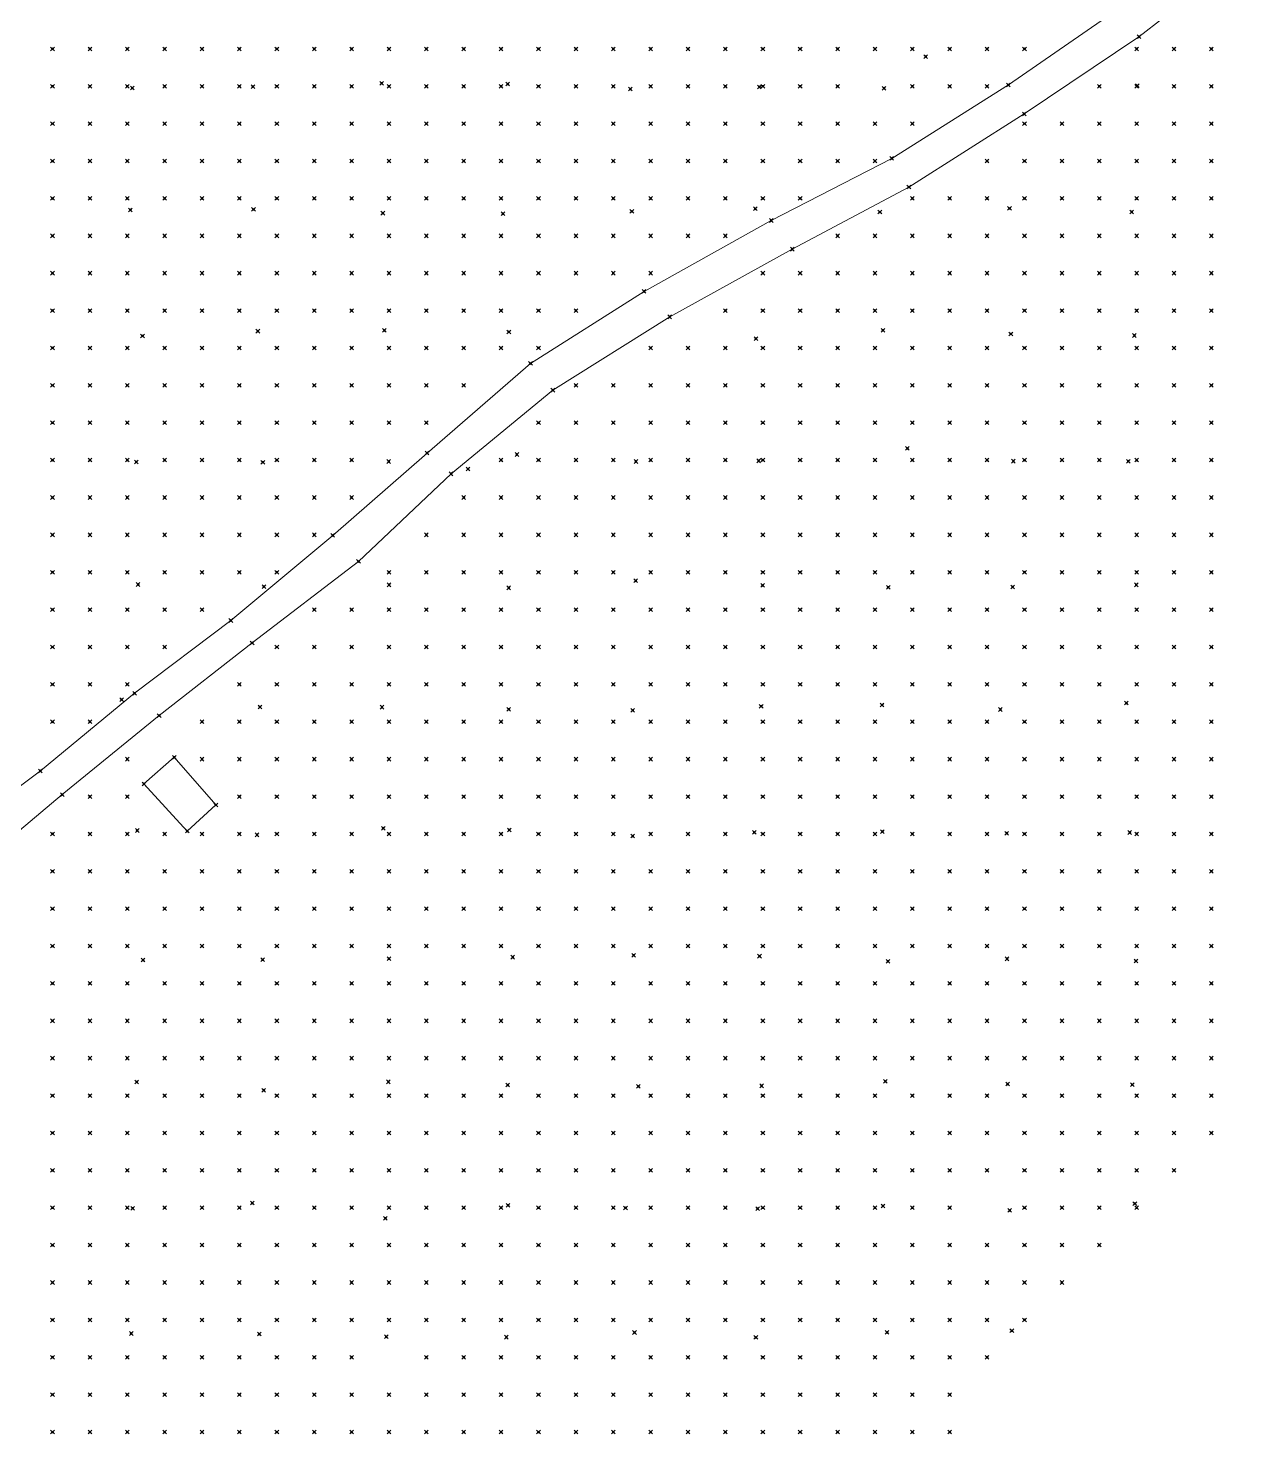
# Model space of a CAD drawing. Header units: metres. Extents: x 441556 to 446409, y 432338 to 461058.
# Drawn here: x 445593.8 to 445691.5, y 437712.1 to 437824.9 of the extents above; entities that cross this region are included whole.
import ezdxf

# ---------------------------------------------------------------- set-up
doc = ezdxf.new("R2010")
doc.units = ezdxf.units.M
doc.header["$MEASUREMENT"] = 0
doc.header["$PDMODE"] = 35
doc.header["$PDSIZE"] = 0.15
for name, color, linetype, lineweight in [('DTM-BRE-RevN_GRP_DRUM FORESTIER', 2, 'Continuous', 0), ('DTM-BRE-RevN_GRP_DRUM PIATRA', 2, 'Continuous', 0), ('DTM-BRE-RevN_GRP_Stalp', 2, 'Continuous', 0), ('DTM-NOK-RevN_LIDAR_co_lidar', 91, 'Continuous', 0), ('DTM-NOK-RevN_RTK', 32, 'Continuous', 0)]:
    doc.layers.add(name, color=color, linetype=linetype, lineweight=lineweight)

msp = doc.modelspace()

# ---------------------------------------------------------------- linework, layer by layer
at = {"layer": 'DTM-BRE-RevN_GRP_DRUM FORESTIER'}
for p, q in [((445672.496, 437820.32, 345.316), (445681.058, 437826.243, 345.31)), ((445663.136, 437814.426, 344.689), (445672.496, 437820.32, 345.316)), ((445653.469, 437809.443, 345.198), (445663.136, 437814.426, 344.689)), ((445643.258, 437803.753, 344.785), (445653.469, 437809.443, 345.198)), ((445634.153, 437797.974, 344.88), (445643.258, 437803.753, 344.785)), ((445625.856, 437790.787, 344.74), (445634.153, 437797.974, 344.88)), ((445618.288, 437784.178, 344.711), (445625.856, 437790.787, 344.74)), ((445610.106, 437777.348, 345.133), (445618.288, 437784.178, 344.711)), ((445602.385, 437771.509, 345.033), (445610.106, 437777.348, 345.133)), ((445594.832, 437765.281, 344.619), (445602.385, 437771.509, 345.033)), ((445587.163, 437759.554, 343.982), (445594.832, 437765.281, 344.619))]:
    msp.add_line(p, q, dxfattribs=at)
at = {"layer": 'DTM-BRE-RevN_GRP_DRUM PIATRA'}
for p, q in [((445682.97, 437824.185, 345.441), (445691.465, 437830.792, 345.053)), ((445673.763, 437817.996, 345.342), (445682.97, 437824.185, 345.441)), ((445664.502, 437812.131, 344.758), (445673.763, 437817.996, 345.342)), ((445655.155, 437807.143, 345.32), (445664.502, 437812.131, 344.758)), ((445645.316, 437801.714, 344.833), (445655.155, 437807.143, 345.32)), ((445635.942, 437795.833, 344.94), (445645.316, 437801.714, 344.833)), ((445627.781, 437789.115, 344.855), (445635.942, 437795.833, 344.94)), ((445620.349, 437782.091, 344.781), (445627.781, 437789.115, 344.855)), ((445611.822, 437775.551, 345.188), (445620.349, 437782.091, 344.781)), ((445604.359, 437769.723, 345.25), (445611.822, 437775.551, 345.188)), ((445596.582, 437763.377, 344.715), (445604.359, 437769.723, 345.25)), ((445589.134, 437757.126, 344.15), (445596.582, 437763.377, 344.715))]:
    msp.add_line(p, q, dxfattribs=at)
at = {"layer": 'DTM-BRE-RevN_GRP_Stalp'}
for p, q in [((445603.14, 437764.238, 346.205), (445605.566, 437766.375, 346.27)), ((445605.566, 437766.375, 346.27), (445608.904, 437762.546, 346.454)), ((445606.615, 437760.454, 346.486), (445603.14, 437764.238, 346.205)), ((445608.904, 437762.546, 346.454), (445606.615, 437760.454, 346.486))]:
    msp.add_line(p, q, dxfattribs=at)
at = {"layer": 'DTM-NOK-RevN_LIDAR_co_lidar'}
for p in [(445595.801, 437823.213, 338.21), (445598.8, 437823.213, 338.426), (445601.8, 437823.213, 338.722), (445604.799, 437823.213, 339.125), (445607.798, 437823.213, 339.548), (445610.798, 437823.213, 339.94), (445613.797, 437823.213, 340.05), (445616.797, 437823.213, 340.262), (445619.796, 437823.213, 340.384), (445622.795, 437823.213, 340.419), (445625.795, 437823.213, 340.519), (445628.794, 437823.213, 340.706), (445631.793, 437823.213, 340.905), (445634.793, 437823.213, 341.168), (445637.792, 437823.213, 341.47), (445640.791, 437823.213, 341.783), (445643.791, 437823.213, 342.12), (445646.79, 437823.213, 342.455), (445649.79, 437823.213, 342.746), (445652.789, 437823.213, 342.824), (445655.788, 437823.213, 342.777), (445658.788, 437823.213, 342.951), (445661.787, 437823.213, 343.244), (445664.786, 437823.213, 343.812), (445667.786, 437823.213, 344.239), (445670.785, 437823.213, 344.629), (445673.785, 437823.213, 344.874), (445682.783, 437823.213, 345.383), (445685.782, 437823.213, 345.628), (445688.781, 437823.213, 345.793), (445595.801, 437820.214, 338.668), (445598.8, 437820.214, 338.834), (445601.8, 437820.214, 339.068), (445604.799, 437820.214, 339.379), (445607.798, 437820.214, 339.664), (445610.798, 437820.214, 339.962), (445613.797, 437820.214, 340.196), (445616.797, 437820.214, 340.401), (445619.796, 437820.214, 340.523), (445622.795, 437820.214, 340.718), (445625.795, 437820.214, 340.982), (445628.794, 437820.214, 341.17), (445631.793, 437820.214, 341.331), (445634.793, 437820.214, 341.58), (445637.792, 437820.214, 341.838), (445640.791, 437820.214, 342.172), (445643.791, 437820.214, 342.527), (445646.79, 437820.214, 342.894), (445649.79, 437820.214, 343.237), (445652.789, 437820.214, 343.365), (445655.788, 437820.214, 343.296), (445658.788, 437820.214, 343.393), (445664.786, 437820.214, 344.086), (445667.786, 437820.214, 344.71), (445670.785, 437820.214, 344.968), (445679.783, 437820.214, 345.585), (445682.783, 437820.214, 345.816), (445685.782, 437820.214, 345.964), (445688.781, 437820.214, 346.122), (445595.801, 437817.214, 339.068), (445598.8, 437817.214, 339.285), (445601.8, 437817.214, 339.516), (445604.799, 437817.214, 339.731), (445607.798, 437817.214, 339.91), (445610.798, 437817.214, 340.046), (445613.797, 437817.214, 340.252), (445616.797, 437817.214, 340.441), (445619.796, 437817.214, 340.778), (445622.795, 437817.214, 341.162), (445625.795, 437817.214, 341.447), (445628.794, 437817.214, 341.595), (445631.793, 437817.214, 341.701), (445634.793, 437817.214, 341.929), (445637.792, 437817.214, 342.208), (445640.791, 437817.214, 342.548), (445643.791, 437817.214, 342.943), (445646.79, 437817.214, 343.319), (445649.79, 437817.214, 343.638), (445652.789, 437817.214, 343.862), (445655.788, 437817.214, 343.795), (445658.788, 437817.214, 343.851), (445661.787, 437817.214, 344.092), (445664.786, 437817.214, 344.328), (445673.785, 437817.214, 345.356), (445676.784, 437817.214, 345.678), (445679.783, 437817.214, 345.95), (445682.783, 437817.214, 346.163), (445685.782, 437817.214, 346.335), (445688.781, 437817.214, 346.467), (445595.801, 437814.215, 339.383), (445598.8, 437814.215, 339.732), (445601.8, 437814.215, 339.912), (445604.799, 437814.215, 340.066), (445607.798, 437814.215, 340.162), (445610.798, 437814.215, 340.287), (445613.797, 437814.215, 340.437), (445616.797, 437814.215, 340.69), (445619.796, 437814.215, 341.136), (445622.795, 437814.215, 341.623), (445625.795, 437814.215, 341.929), (445628.794, 437814.215, 342.009), (445631.793, 437814.215, 342.124), (445634.793, 437814.215, 342.338), (445637.792, 437814.215, 342.606), (445640.791, 437814.215, 342.916), (445643.791, 437814.215, 343.325), (445646.79, 437814.215, 343.701), (445649.79, 437814.215, 344.049), (445652.789, 437814.215, 344.283), (445655.788, 437814.215, 344.292), (445658.788, 437814.215, 344.34), (445661.787, 437814.215, 344.421), (445670.785, 437814.215, 345.305), (445673.785, 437814.215, 345.651), (445676.784, 437814.215, 345.96), (445679.783, 437814.215, 346.23), (445682.783, 437814.215, 346.519), (445685.782, 437814.215, 346.674), (445688.781, 437814.215, 346.776), (445595.801, 437811.215, 339.654), (445598.8, 437811.215, 340.218), (445601.8, 437811.215, 340.281), (445604.799, 437811.215, 340.356), (445607.798, 437811.215, 340.531), (445610.798, 437811.215, 340.728), (445613.797, 437811.215, 340.904), (445616.797, 437811.215, 341.115), (445619.796, 437811.215, 341.522), (445622.795, 437811.215, 342.038), (445625.795, 437811.215, 342.351), (445628.794, 437811.215, 342.494), (445631.793, 437811.215, 342.629), (445634.793, 437811.215, 342.761), (445637.792, 437811.215, 342.967), (445640.791, 437811.215, 343.309), (445643.791, 437811.215, 343.699), (445646.79, 437811.215, 344.035), (445649.79, 437811.215, 344.363), (445652.789, 437811.215, 344.653), (445655.788, 437811.215, 344.776), (445664.786, 437811.215, 344.823), (445667.786, 437811.215, 345.063), (445670.785, 437811.215, 345.524), (445673.785, 437811.215, 345.936), (445676.784, 437811.215, 346.361), (445679.783, 437811.215, 346.576), (445682.783, 437811.215, 346.769), (445685.782, 437811.215, 346.986), (445688.781, 437811.215, 347.101), (445595.801, 437808.216, 340.339), (445598.8, 437808.216, 340.62), (445601.8, 437808.216, 340.627), (445604.799, 437808.216, 340.814), (445607.798, 437808.216, 341.078), (445610.798, 437808.216, 341.34), (445613.797, 437808.216, 341.44), (445616.797, 437808.216, 341.525), (445619.796, 437808.216, 341.897), (445622.795, 437808.216, 342.409), (445625.795, 437808.216, 342.787), (445628.794, 437808.216, 343.077), (445631.793, 437808.216, 343.185), (445634.793, 437808.216, 343.239), (445637.792, 437808.216, 343.397), (445640.791, 437808.216, 343.734), (445643.791, 437808.216, 344.044), (445646.79, 437808.216, 344.403), (445649.79, 437808.216, 344.696), (445658.788, 437808.216, 345.258), (445661.787, 437808.216, 345.33), (445664.786, 437808.216, 345.402), (445667.786, 437808.216, 345.463), (445670.785, 437808.216, 345.866), (445673.785, 437808.216, 346.197), (445676.784, 437808.216, 346.506), (445679.783, 437808.216, 346.805), (445682.783, 437808.216, 347.052), (445685.782, 437808.216, 347.362), (445688.781, 437808.216, 347.522), (445595.801, 437805.217, 340.792), (445598.8, 437805.217, 340.928), (445601.8, 437805.217, 341.013), (445604.799, 437805.217, 341.337), (445607.798, 437805.217, 341.633), (445610.798, 437805.217, 341.857), (445613.797, 437805.217, 341.883), (445616.797, 437805.217, 342.019), (445619.796, 437805.217, 342.289), (445622.795, 437805.217, 342.793), (445625.795, 437805.217, 343.242), (445628.794, 437805.217, 343.574), (445631.793, 437805.217, 343.775), (445634.793, 437805.217, 343.896), (445637.792, 437805.217, 343.982), (445640.791, 437805.217, 344.193), (445643.791, 437805.217, 344.406), (445652.789, 437805.217, 345.264), (445655.788, 437805.217, 345.472), (445658.788, 437805.217, 345.719), (445661.787, 437805.217, 345.935), (445664.786, 437805.217, 345.951), (445667.786, 437805.217, 345.965), (445670.785, 437805.217, 346.151), (445673.785, 437805.217, 346.374), (445676.784, 437805.217, 346.722), (445679.783, 437805.217, 347.119), (445682.783, 437805.217, 347.413), (445685.782, 437805.217, 347.736), (445688.781, 437805.217, 347.943), (445595.801, 437802.217, 340.962), (445598.8, 437802.217, 341.216), (445601.8, 437802.217, 341.49), (445604.799, 437802.217, 341.798), (445607.798, 437802.217, 342.104), (445610.798, 437802.217, 342.331), (445613.797, 437802.217, 342.374), (445616.797, 437802.217, 342.575), (445619.796, 437802.217, 342.691), (445622.795, 437802.217, 343.153), (445625.795, 437802.217, 343.615), (445628.794, 437802.217, 343.985), (445631.793, 437802.217, 344.273), (445634.793, 437802.217, 344.478), (445637.792, 437802.217, 344.467), (445649.79, 437802.217, 345.324), (445652.789, 437802.217, 345.698), (445655.788, 437802.217, 345.867), (445658.788, 437802.217, 346.065), (445661.787, 437802.217, 346.269), (445664.786, 437802.217, 346.326), (445667.786, 437802.217, 346.369), (445670.785, 437802.217, 346.418), (445673.785, 437802.217, 346.623), (445676.784, 437802.217, 346.933), (445679.783, 437802.217, 347.376), (445682.783, 437802.217, 347.803), (445685.782, 437802.217, 348.086), (445688.781, 437802.217, 348.263), (445595.801, 437799.218, 341.348), (445598.8, 437799.218, 341.66), (445601.8, 437799.218, 341.899), (445604.799, 437799.218, 342.197), (445607.798, 437799.218, 342.526), (445610.798, 437799.218, 342.751), (445613.797, 437799.218, 342.846), (445616.797, 437799.218, 342.852), (445619.796, 437799.218, 342.946), (445622.795, 437799.218, 343.459), (445625.795, 437799.218, 343.916), (445628.794, 437799.218, 344.247), (445631.793, 437799.218, 344.476), (445634.793, 437799.218, 344.639), (445643.791, 437799.218, 345.185), (445646.79, 437799.218, 345.507), (445649.79, 437799.218, 345.782), (445652.789, 437799.218, 346.107), (445655.788, 437799.218, 346.31), (445658.788, 437799.218, 346.432), (445661.787, 437799.218, 346.542), (445664.786, 437799.218, 346.623), (445667.786, 437799.218, 346.734), (445670.785, 437799.218, 346.776), (445673.785, 437799.218, 346.92), (445676.784, 437799.218, 347.2), (445679.783, 437799.218, 347.573), (445682.783, 437799.218, 348.038), (445685.782, 437799.218, 348.375), (445688.781, 437799.218, 348.603), (445595.801, 437796.219, 341.729), (445598.8, 437796.219, 342.025), (445601.8, 437796.219, 342.336), (445604.799, 437796.219, 342.585), (445607.798, 437796.219, 342.856), (445610.798, 437796.219, 343.041), (445613.797, 437796.219, 343.185), (445616.797, 437796.219, 343.233), (445619.796, 437796.219, 343.348), (445622.795, 437796.219, 343.641), (445625.795, 437796.219, 344.09), (445628.794, 437796.219, 344.48), (445637.792, 437796.219, 345.156), (445640.791, 437796.219, 345.443), (445643.791, 437796.219, 345.669), (445646.79, 437796.219, 345.937), (445649.79, 437796.219, 346.218), (445652.789, 437796.219, 346.476), (445655.788, 437796.219, 346.687), (445658.788, 437796.219, 346.841), (445661.787, 437796.219, 346.919), (445664.786, 437796.219, 347.038), (445667.786, 437796.219, 347.185), (445670.785, 437796.219, 347.276), (445673.785, 437796.219, 347.288), (445676.784, 437796.219, 347.502), (445679.783, 437796.219, 347.813), (445682.783, 437796.219, 348.215), (445685.782, 437796.219, 348.726), (445688.781, 437796.219, 349.015), (445595.801, 437793.219, 342.146), (445598.8, 437793.219, 342.441), (445601.8, 437793.219, 342.705), (445604.799, 437793.219, 342.942), (445607.798, 437793.219, 343.132), (445610.798, 437793.219, 343.309), (445613.797, 437793.219, 343.443), (445616.797, 437793.219, 343.522), (445619.796, 437793.219, 343.572), (445622.795, 437793.219, 343.874), (445625.795, 437793.219, 344.345), (445634.793, 437793.219, 345.236), (445637.792, 437793.219, 345.593), (445640.791, 437793.219, 345.863), (445643.791, 437793.219, 346.13), (445646.79, 437793.219, 346.399), (445649.79, 437793.219, 346.625), (445652.789, 437793.219, 346.881), (445655.788, 437793.219, 347.057), (445658.788, 437793.219, 347.251), (445661.787, 437793.219, 347.434), (445664.786, 437793.219, 347.702), (445667.786, 437793.219, 347.66), (445670.785, 437793.219, 347.76), (445673.785, 437793.219, 347.777), (445676.784, 437793.219, 347.89), (445679.783, 437793.219, 348.133), (445682.783, 437793.219, 348.52), (445685.782, 437793.219, 348.997), (445688.781, 437793.219, 349.347), (445595.801, 437790.22, 342.457), (445598.8, 437790.22, 342.752), (445601.8, 437790.22, 343.001), (445604.799, 437790.22, 343.27), (445607.798, 437790.22, 343.467), (445610.798, 437790.22, 343.594), (445613.797, 437790.22, 343.734), (445616.797, 437790.22, 343.767), (445619.796, 437790.22, 343.902), (445631.793, 437790.22, 345.22), (445634.793, 437790.22, 345.585), (445637.792, 437790.22, 345.925), (445640.791, 437790.22, 346.268), (445643.791, 437790.22, 346.547), (445646.79, 437790.22, 346.803), (445649.79, 437790.22, 347.107), (445652.789, 437790.22, 347.331), (445655.788, 437790.22, 347.476), (445658.788, 437790.22, 347.663), (445661.787, 437790.22, 347.98), (445664.786, 437790.22, 348.444), (445667.786, 437790.22, 348.182), (445670.785, 437790.22, 348.212), (445673.785, 437790.22, 348.276), (445676.784, 437790.22, 348.317), (445679.783, 437790.22, 348.502), (445682.783, 437790.22, 348.83), (445685.782, 437790.22, 349.267), (445688.781, 437790.22, 349.654), (445595.801, 437787.22, 342.67), (445598.8, 437787.22, 342.962), (445601.8, 437787.22, 343.26), (445604.799, 437787.22, 343.54), (445607.798, 437787.22, 343.806), (445610.798, 437787.22, 343.968), (445613.797, 437787.22, 344.126), (445616.797, 437787.22, 344.124), (445619.796, 437787.22, 344.274), (445628.794, 437787.22, 345.063), (445631.793, 437787.22, 345.466), (445634.793, 437787.22, 345.852), (445637.792, 437787.22, 346.229), (445640.791, 437787.22, 346.579), (445643.791, 437787.22, 346.916), (445646.79, 437787.22, 347.246), (445649.79, 437787.22, 347.515), (445652.789, 437787.22, 347.755), (445655.788, 437787.22, 347.934), (445658.788, 437787.22, 348.122), (445661.787, 437787.22, 348.357), (445664.786, 437787.22, 348.598), (445667.786, 437787.22, 348.569), (445670.785, 437787.22, 348.644), (445673.785, 437787.22, 348.734), (445676.784, 437787.22, 348.758), (445679.783, 437787.22, 348.836), (445682.783, 437787.22, 349.131), (445685.782, 437787.22, 349.514), (445688.781, 437787.22, 349.977), (445595.801, 437784.221, 342.906), (445598.8, 437784.221, 343.17), (445601.8, 437784.221, 343.46), (445604.799, 437784.221, 343.781), (445607.798, 437784.221, 344.155), (445610.798, 437784.221, 344.391), (445613.797, 437784.221, 344.554), (445616.797, 437784.221, 344.51), (445625.795, 437784.221, 344.916), (445628.794, 437784.221, 345.295), (445631.793, 437784.221, 345.7), (445634.793, 437784.221, 346.105), (445637.792, 437784.221, 346.464), (445640.791, 437784.221, 346.858), (445643.791, 437784.221, 347.257), (445646.79, 437784.221, 347.622), (445649.79, 437784.221, 347.963), (445652.789, 437784.221, 348.203), (445655.788, 437784.221, 348.402), (445658.788, 437784.221, 348.53), (445661.787, 437784.221, 348.669), (445664.786, 437784.221, 348.806), (445667.786, 437784.221, 349.044), (445670.785, 437784.221, 349.155), (445673.785, 437784.221, 349.183), (445676.784, 437784.221, 349.21), (445679.783, 437784.221, 349.217), (445682.783, 437784.221, 349.47), (445685.782, 437784.221, 349.847), (445688.781, 437784.221, 350.208), (445595.801, 437781.222, 343.13), (445598.8, 437781.222, 343.403), (445601.8, 437781.222, 343.676), (445604.799, 437781.222, 344.098), (445607.798, 437781.222, 344.497), (445610.798, 437781.222, 344.779), (445613.797, 437781.222, 344.835), (445622.795, 437781.222, 345.068), (445625.795, 437781.222, 345.268), (445628.794, 437781.222, 345.598), (445631.793, 437781.222, 345.95), (445634.793, 437781.222, 346.318), (445637.792, 437781.222, 346.673), (445640.791, 437781.222, 347.098), (445643.791, 437781.222, 347.556), (445646.79, 437781.222, 347.947), (445649.79, 437781.222, 348.348), (445652.789, 437781.222, 348.586), (445655.788, 437781.222, 348.771), (445658.788, 437781.222, 348.959), (445661.787, 437781.222, 349.118), (445664.786, 437781.222, 349.245), (445667.786, 437781.222, 349.561), (445670.785, 437781.222, 349.586), (445673.785, 437781.222, 349.586), (445676.784, 437781.222, 349.616), (445679.783, 437781.222, 349.659), (445682.783, 437781.222, 349.82), (445685.782, 437781.222, 350.182), (445688.781, 437781.222, 350.501), (445595.801, 437778.222, 343.342), (445598.8, 437778.222, 343.708), (445601.8, 437778.222, 344.033), (445604.799, 437778.222, 344.426), (445607.798, 437778.222, 344.731), (445616.797, 437778.222, 345.219), (445619.796, 437778.222, 345.393), (445622.795, 437778.222, 345.53), (445625.795, 437778.222, 345.778), (445628.794, 437778.222, 345.977), (445631.793, 437778.222, 346.201), (445634.793, 437778.222, 346.499), (445637.792, 437778.222, 346.862), (445640.791, 437778.222, 347.313), (445643.791, 437778.222, 347.86), (445646.79, 437778.222, 348.25), (445649.79, 437778.222, 348.573), (445652.789, 437778.222, 348.846), (445655.788, 437778.222, 349.085), (445658.788, 437778.222, 349.294), (445661.787, 437778.222, 349.464), (445664.786, 437778.222, 349.566), (445667.786, 437778.222, 349.766), (445670.785, 437778.222, 349.933), (445673.785, 437778.222, 350.018), (445676.784, 437778.222, 350.026), (445679.783, 437778.222, 350.082), (445682.783, 437778.222, 350.176), (445685.782, 437778.222, 350.508), (445688.781, 437778.222, 350.834), (445595.801, 437775.223, 343.617), (445598.8, 437775.223, 344.024), (445601.8, 437775.223, 344.383), (445604.799, 437775.223, 344.691), (445613.797, 437775.223, 345.436), (445616.797, 437775.223, 345.743), (445619.796, 437775.223, 345.9), (445622.795, 437775.223, 346.044), (445625.795, 437775.223, 346.171), (445628.794, 437775.223, 346.341), (445631.793, 437775.223, 346.459), (445634.793, 437775.223, 346.632), (445637.792, 437775.223, 346.984), (445640.791, 437775.223, 347.447), (445643.791, 437775.223, 347.961), (445646.79, 437775.223, 348.395), (445649.79, 437775.223, 348.729), (445652.789, 437775.223, 349.07), (445655.788, 437775.223, 349.336), (445658.788, 437775.223, 349.565), (445661.787, 437775.223, 349.807), (445664.786, 437775.223, 349.982), (445667.786, 437775.223, 350.099), (445670.785, 437775.223, 350.259), (445673.785, 437775.223, 350.356), (445676.784, 437775.223, 350.424), (445679.783, 437775.223, 350.618), (445682.783, 437775.223, 350.662), (445685.782, 437775.223, 350.765), (445688.781, 437775.223, 350.987), (445595.801, 437772.224, 343.941), (445598.8, 437772.224, 344.333), (445601.8, 437772.224, 344.662), (445610.798, 437772.224, 345.494), (445613.797, 437772.224, 345.846), (445616.797, 437772.224, 346.151), (445619.796, 437772.224, 346.346), (445622.795, 437772.224, 346.495), (445625.795, 437772.224, 346.549), (445628.794, 437772.224, 346.644), (445631.793, 437772.224, 346.759), (445634.793, 437772.224, 346.896), (445637.792, 437772.224, 347.149), (445640.791, 437772.224, 347.511), (445643.791, 437772.224, 347.99), (445646.79, 437772.224, 348.467), (445649.79, 437772.224, 348.86), (445652.789, 437772.224, 349.231), (445655.788, 437772.224, 349.563), (445658.788, 437772.224, 349.859), (445661.787, 437772.224, 350.138), (445664.786, 437772.224, 350.332), (445667.786, 437772.224, 350.476), (445670.785, 437772.224, 350.558), (445673.785, 437772.224, 350.676), (445676.784, 437772.224, 350.846), (445679.783, 437772.224, 351.178), (445682.783, 437772.224, 351.094), (445685.782, 437772.224, 351.077), (445688.781, 437772.224, 351.287), (445595.801, 437769.224, 344.262), (445598.8, 437769.224, 344.61), (445607.798, 437769.224, 345.672), (445610.798, 437769.224, 345.806), (445613.797, 437769.224, 346.147), (445616.797, 437769.224, 346.467), (445619.796, 437769.224, 346.65), (445622.795, 437769.224, 346.824), (445625.795, 437769.224, 346.933), (445628.794, 437769.224, 347.047), (445631.793, 437769.224, 347.165), (445634.793, 437769.224, 347.289), (445637.792, 437769.224, 347.424), (445640.791, 437769.224, 347.675), (445643.791, 437769.224, 348.06), (445646.79, 437769.224, 348.509), (445649.79, 437769.224, 348.9), (445652.789, 437769.224, 349.335), (445655.788, 437769.224, 349.724), (445658.788, 437769.224, 350.063), (445661.787, 437769.224, 350.349), (445664.786, 437769.224, 350.565), (445667.786, 437769.224, 350.776), (445670.785, 437769.224, 350.951), (445673.785, 437769.224, 351.104), (445676.784, 437769.224, 351.261), (445679.783, 437769.224, 351.454), (445682.783, 437769.224, 351.586), (445685.782, 437769.224, 351.447), (445688.781, 437769.224, 351.599), (445601.8, 437766.225, 345.159), (445607.798, 437766.225, 346.179), (445610.798, 437766.225, 346.089), (445613.797, 437766.225, 346.409), (445616.797, 437766.225, 346.667), (445619.796, 437766.225, 346.896), (445622.795, 437766.225, 347.098), (445625.795, 437766.225, 347.314), (445628.794, 437766.225, 347.499), (445631.793, 437766.225, 347.652), (445634.793, 437766.225, 347.741), (445637.792, 437766.225, 347.834), (445640.791, 437766.225, 348.039), (445643.791, 437766.225, 348.274), (445646.79, 437766.225, 348.592), (445649.79, 437766.225, 348.966), (445652.789, 437766.225, 349.403), (445655.788, 437766.225, 349.794), (445658.788, 437766.225, 350.177), (445661.787, 437766.225, 350.519), (445664.786, 437766.225, 350.859), (445667.786, 437766.225, 351.121), (445670.785, 437766.225, 351.344), (445673.785, 437766.225, 351.495), (445676.784, 437766.225, 351.656), (445679.783, 437766.225, 351.796), (445682.783, 437766.225, 351.892), (445685.782, 437766.225, 351.846), (445688.781, 437766.225, 351.973), (445598.8, 437763.225, 344.915), (445601.8, 437763.225, 345.435), (445610.798, 437763.225, 346.336), (445613.797, 437763.225, 346.575), (445616.797, 437763.225, 346.811), (445619.796, 437763.225, 347.137), (445622.795, 437763.225, 347.435), (445625.795, 437763.225, 347.701), (445628.794, 437763.225, 347.886), (445631.793, 437763.225, 348.113), (445634.793, 437763.225, 348.275), (445637.792, 437763.225, 348.391), (445640.791, 437763.225, 348.542), (445643.791, 437763.225, 348.662), (445646.79, 437763.225, 348.873), (445649.79, 437763.225, 349.176), (445652.789, 437763.225, 349.575), (445655.788, 437763.225, 349.939), (445658.788, 437763.225, 350.332), (445661.787, 437763.225, 350.737), (445664.786, 437763.225, 351.125), (445667.786, 437763.225, 351.477), (445670.785, 437763.225, 351.658), (445673.785, 437763.225, 351.781), (445676.784, 437763.225, 351.877), (445679.783, 437763.225, 352.043), (445682.783, 437763.225, 352.134), (445685.782, 437763.225, 352.246), (445688.781, 437763.225, 352.374), (445595.801, 437760.226, 344.729), (445598.8, 437760.226, 345.187), (445601.8, 437760.226, 345.68), (445604.799, 437760.226, 346.072), (445607.798, 437760.226, 346.351), (445610.798, 437760.226, 346.604), (445613.797, 437760.226, 346.817), (445616.797, 437760.226, 347.05), (445619.796, 437760.226, 347.431), (445622.795, 437760.226, 347.8), (445625.795, 437760.226, 348.054), (445628.794, 437760.226, 348.26), (445631.793, 437760.226, 348.521), (445634.793, 437760.226, 348.795), (445637.792, 437760.226, 348.938), (445640.791, 437760.226, 349.057), (445643.791, 437760.226, 349.128), (445646.79, 437760.226, 349.292), (445649.79, 437760.226, 349.532), (445652.789, 437760.226, 349.794), (445655.788, 437760.226, 350.179), (445658.788, 437760.226, 350.583), (445661.787, 437760.226, 351.003), (445664.786, 437760.226, 351.428), (445667.786, 437760.226, 351.787), (445670.785, 437760.226, 351.927), (445673.785, 437760.226, 352.086), (445676.784, 437760.226, 352.212), (445679.783, 437760.226, 352.31), (445682.783, 437760.226, 352.466), (445685.782, 437760.226, 352.698), (445688.781, 437760.226, 352.768), (445595.801, 437757.227, 345.406), (445598.8, 437757.227, 345.884), (445601.8, 437757.227, 346.429), (445604.799, 437757.227, 346.7), (445607.798, 437757.227, 346.898), (445610.798, 437757.227, 347.14), (445613.797, 437757.227, 347.414), (445616.797, 437757.227, 347.722), (445619.796, 437757.227, 348.095), (445622.795, 437757.227, 348.421), (445625.795, 437757.227, 348.7), (445628.794, 437757.227, 349.004), (445631.793, 437757.227, 349.278), (445634.793, 437757.227, 349.625), (445637.792, 437757.227, 349.794), (445640.791, 437757.227, 349.919), (445643.791, 437757.227, 350.031), (445646.79, 437757.227, 350.163), (445649.79, 437757.227, 350.384), (445652.789, 437757.227, 350.601), (445655.788, 437757.227, 350.958), (445658.788, 437757.227, 351.328), (445661.787, 437757.227, 351.723), (445664.786, 437757.227, 352.072), (445667.786, 437757.227, 352.356), (445670.785, 437757.227, 352.582), (445673.785, 437757.227, 352.764), (445676.784, 437757.227, 352.907), (445679.783, 437757.227, 353.046), (445682.783, 437757.227, 353.252), (445685.782, 437757.227, 353.494), (445688.781, 437757.227, 353.534), (445595.801, 437754.227, 345.761), (445598.8, 437754.227, 346.185), (445601.8, 437754.227, 346.683), (445604.799, 437754.227, 346.888), (445607.798, 437754.227, 347.118), (445610.798, 437754.227, 347.397), (445613.797, 437754.227, 347.67), (445616.797, 437754.227, 347.981), (445619.796, 437754.227, 348.29), (445622.795, 437754.227, 348.589), (445625.795, 437754.227, 348.887), (445628.794, 437754.227, 349.212), (445631.793, 437754.227, 349.549), (445634.793, 437754.227, 349.854), (445637.792, 437754.227, 350.141), (445640.791, 437754.227, 350.345), (445643.791, 437754.227, 350.489), (445646.79, 437754.227, 350.59), (445649.79, 437754.227, 350.796), (445652.789, 437754.227, 351.087), (445655.788, 437754.227, 351.368), (445658.788, 437754.227, 351.718), (445661.787, 437754.227, 352.039), (445664.786, 437754.227, 352.337), (445667.786, 437754.227, 352.647), (445670.785, 437754.227, 352.867), (445673.785, 437754.227, 353.082), (445676.784, 437754.227, 353.269), (445679.783, 437754.227, 353.41), (445682.783, 437754.227, 353.639), (445685.782, 437754.227, 353.807), (445688.781, 437754.227, 354.012), (445595.801, 437751.228, 346.141), (445598.8, 437751.228, 346.332), (445601.8, 437751.228, 346.857), (445604.799, 437751.228, 347.062), (445607.798, 437751.228, 347.318), (445610.798, 437751.228, 347.662), (445613.797, 437751.228, 347.96), (445616.797, 437751.228, 348.219), (445619.796, 437751.228, 348.518), (445622.795, 437751.228, 348.839), (445625.795, 437751.228, 349.142), (445628.794, 437751.228, 349.448), (445631.793, 437751.228, 349.814), (445634.793, 437751.228, 350.173), (445637.792, 437751.228, 350.506), (445640.791, 437751.228, 350.788), (445643.791, 437751.228, 350.918), (445646.79, 437751.228, 351.067), (445649.79, 437751.228, 351.295), (445652.789, 437751.228, 351.587), (445655.788, 437751.228, 351.835), (445658.788, 437751.228, 352.119), (445661.787, 437751.228, 352.369), (445664.786, 437751.228, 352.678), (445667.786, 437751.228, 352.957), (445670.785, 437751.228, 353.208), (445673.785, 437751.228, 353.5), (445676.784, 437751.228, 353.676), (445679.783, 437751.228, 353.766), (445682.783, 437751.228, 353.949), (445685.782, 437751.228, 354.212), (445688.781, 437751.228, 354.674), (445595.801, 437748.229, 346.352), (445598.8, 437748.229, 346.613), (445601.8, 437748.229, 346.984), (445604.799, 437748.229, 347.291), (445607.798, 437748.229, 347.544), (445610.798, 437748.229, 347.867), (445613.797, 437748.229, 348.198), (445616.797, 437748.229, 348.519), (445619.796, 437748.229, 348.818), (445622.795, 437748.229, 349.101), (445625.795, 437748.229, 349.435), (445628.794, 437748.229, 349.726), (445631.793, 437748.229, 350.07), (445634.793, 437748.229, 350.511), (445637.792, 437748.229, 350.887), (445640.791, 437748.229, 351.186), (445643.791, 437748.229, 351.317), (445646.79, 437748.229, 351.548), (445649.79, 437748.229, 351.766), (445652.789, 437748.229, 352.029), (445655.788, 437748.229, 352.273), (445658.788, 437748.229, 352.545), (445661.787, 437748.229, 352.804), (445664.786, 437748.229, 353.117), (445667.786, 437748.229, 353.415), (445670.785, 437748.229, 353.634), (445673.785, 437748.229, 353.925), (445676.784, 437748.229, 354.094), (445679.783, 437748.229, 354.17), (445682.783, 437748.229, 354.429), (445685.782, 437748.229, 354.846), (445688.781, 437748.229, 355.436), (445595.801, 437745.229, 346.602), (445598.8, 437745.229, 346.883), (445601.8, 437745.229, 347.203), (445604.799, 437745.229, 347.484), (445607.798, 437745.229, 347.799), (445610.798, 437745.229, 348.051), (445613.797, 437745.229, 348.378), (445616.797, 437745.229, 348.796), (445619.796, 437745.229, 349.115), (445622.795, 437745.229, 349.453), (445625.795, 437745.229, 349.735), (445628.794, 437745.229, 350.027), (445631.793, 437745.229, 350.402), (445634.793, 437745.229, 350.806), (445637.792, 437745.229, 351.202), (445640.791, 437745.229, 351.555), (445643.791, 437745.229, 351.771), (445646.79, 437745.229, 352.037), (445649.79, 437745.229, 352.247), (445652.789, 437745.229, 352.469), (445655.788, 437745.229, 352.667), (445658.788, 437745.229, 352.961), (445661.787, 437745.229, 353.321), (445664.786, 437745.229, 353.616), (445667.786, 437745.229, 353.871), (445670.785, 437745.229, 354.089), (445673.785, 437745.229, 354.281), (445676.784, 437745.229, 354.691), (445679.783, 437745.229, 354.735), (445682.783, 437745.229, 355.231), (445685.782, 437745.229, 355.549), (445688.781, 437745.229, 355.844), (445595.801, 437742.23, 346.941), (445598.8, 437742.23, 347.246), (445601.8, 437742.23, 347.554), (445604.799, 437742.23, 347.852), (445607.798, 437742.23, 348.112), (445610.798, 437742.23, 348.348), (445613.797, 437742.23, 348.7), (445616.797, 437742.23, 349.029), (445619.796, 437742.23, 349.382), (445622.795, 437742.23, 349.75), (445625.795, 437742.23, 350.069), (445628.794, 437742.23, 350.391), (445631.793, 437742.23, 350.754), (445634.793, 437742.23, 351.072), (445637.792, 437742.23, 351.391), (445640.791, 437742.23, 351.755), (445643.791, 437742.23, 352.152), (445646.79, 437742.23, 352.437), (445649.79, 437742.23, 352.615), (445652.789, 437742.23, 352.836), (445655.788, 437742.23, 353.07), (445658.788, 437742.23, 353.33), (445661.787, 437742.23, 353.676), (445664.786, 437742.23, 354.012), (445667.786, 437742.23, 354.243), (445670.785, 437742.23, 354.473), (445673.785, 437742.23, 354.589), (445676.784, 437742.23, 355.142), (445679.783, 437742.23, 355.38), (445682.783, 437742.23, 355.836), (445685.782, 437742.23, 355.968), (445688.781, 437742.23, 356.21), (445595.801, 437739.23, 347.174), (445598.8, 437739.23, 347.539), (445601.8, 437739.23, 347.887), (445604.799, 437739.23, 348.237), (445607.798, 437739.23, 348.481), (445610.798, 437739.23, 348.715), (445613.797, 437739.23, 349.055), (445616.797, 437739.23, 349.364), (445619.796, 437739.23, 349.694), (445622.795, 437739.23, 350.072), (445625.795, 437739.23, 350.464), (445628.794, 437739.23, 350.754), (445631.793, 437739.23, 351.065), (445634.793, 437739.23, 351.371), (445637.792, 437739.23, 351.722), (445640.791, 437739.23, 351.999), (445643.791, 437739.23, 352.368), (445646.79, 437739.23, 352.722), (445649.79, 437739.23, 353.002), (445652.789, 437739.23, 353.202), (445655.788, 437739.23, 353.502), (445658.788, 437739.23, 353.745), (445661.787, 437739.23, 354.04), (445664.786, 437739.23, 354.381), (445667.786, 437739.23, 354.553), (445670.785, 437739.23, 354.797), (445673.785, 437739.23, 355.107), (445676.784, 437739.23, 355.331), (445679.783, 437739.23, 355.955), (445682.783, 437739.23, 356.184), (445685.782, 437739.23, 356.367), (445688.781, 437739.23, 356.672), (445595.801, 437736.231, 347.427), (445598.8, 437736.231, 347.823), (445601.8, 437736.231, 348.185), (445604.799, 437736.231, 348.54), (445607.798, 437736.231, 348.821), (445610.798, 437736.231, 349.074), (445613.797, 437736.231, 349.36), (445616.797, 437736.231, 349.624), (445619.796, 437736.231, 350.01), (445622.795, 437736.231, 350.333), (445625.795, 437736.231, 350.722), (445628.794, 437736.231, 351.146), (445631.793, 437736.231, 351.424), (445634.793, 437736.231, 351.632), (445637.792, 437736.231, 351.97), (445640.791, 437736.231, 352.257), (445643.791, 437736.231, 352.681), (445646.79, 437736.231, 353.006), (445649.79, 437736.231, 353.322), (445652.789, 437736.231, 353.601), (445655.788, 437736.231, 353.898), (445658.788, 437736.231, 354.14), (445661.787, 437736.231, 354.427), (445664.786, 437736.231, 354.71), (445667.786, 437736.231, 354.925), (445670.785, 437736.231, 355.269), (445673.785, 437736.231, 355.798), (445676.784, 437736.231, 356.051), (445679.783, 437736.231, 356.262), (445682.783, 437736.231, 356.504), (445685.782, 437736.231, 356.779), (445688.781, 437736.231, 357.165), (445595.801, 437733.232, 347.683), (445598.8, 437733.232, 348.091), (445601.8, 437733.232, 348.504), (445604.799, 437733.232, 348.855), (445607.798, 437733.232, 349.147), (445610.798, 437733.232, 349.43), (445613.797, 437733.232, 349.765), (445616.797, 437733.232, 350.017), (445619.796, 437733.232, 350.342), (445622.795, 437733.232, 350.665), (445625.795, 437733.232, 351.07), (445628.794, 437733.232, 351.48), (445631.793, 437733.232, 351.741), (445634.793, 437733.232, 351.964), (445637.792, 437733.232, 352.278), (445640.791, 437733.232, 352.584), (445643.791, 437733.232, 353.046), (445646.79, 437733.232, 353.456), (445649.79, 437733.232, 353.691), (445652.789, 437733.232, 353.932), (445655.788, 437733.232, 354.215), (445658.788, 437733.232, 354.424), (445661.787, 437733.232, 354.713), (445664.786, 437733.232, 355.038), (445667.786, 437733.232, 355.438), (445670.785, 437733.232, 355.933), (445673.785, 437733.232, 356.22), (445676.784, 437733.232, 356.433), (445679.783, 437733.232, 356.644), (445682.783, 437733.232, 356.85), (445685.782, 437733.232, 357.135), (445595.801, 437730.232, 347.898), (445598.8, 437730.232, 348.289), (445601.8, 437730.232, 348.766), (445604.799, 437730.232, 349.151), (445607.798, 437730.232, 349.434), (445610.798, 437730.232, 349.729), (445613.797, 437730.232, 350.028), (445616.797, 437730.232, 350.339), (445619.796, 437730.232, 350.737), (445622.795, 437730.232, 351.067), (445625.795, 437730.232, 351.426), (445628.794, 437730.232, 351.784), (445631.793, 437730.232, 351.944), (445634.793, 437730.232, 352.211), (445637.792, 437730.232, 352.605), (445640.791, 437730.232, 353.076), (445643.791, 437730.232, 353.583), (445646.79, 437730.232, 353.895), (445649.79, 437730.232, 354.084), (445652.789, 437730.232, 354.205), (445655.788, 437730.232, 354.448), (445658.788, 437730.232, 354.738), (445661.787, 437730.232, 354.995), (445664.786, 437730.232, 355.385), (445667.786, 437730.232, 355.96), (445673.785, 437730.232, 356.535), (445676.784, 437730.232, 356.804), (445679.783, 437730.232, 357.042), (445682.783, 437730.232, 357.204), (445595.801, 437727.233, 348.149), (445598.8, 437727.233, 348.505), (445601.8, 437727.233, 348.937), (445604.799, 437727.233, 349.352), (445607.798, 437727.233, 349.749), (445610.798, 437727.233, 350.137), (445613.797, 437727.233, 350.388), (445616.797, 437727.233, 350.639), (445619.796, 437727.233, 350.99), (445622.795, 437727.233, 351.33), (445625.795, 437727.233, 351.697), (445628.794, 437727.233, 351.912), (445631.793, 437727.233, 352.182), (445634.793, 437727.233, 352.543), (445637.792, 437727.233, 352.928), (445640.791, 437727.233, 353.57), (445643.791, 437727.233, 354.034), (445646.79, 437727.233, 354.205), (445649.79, 437727.233, 354.312), (445652.789, 437727.233, 354.513), (445655.788, 437727.233, 354.745), (445658.788, 437727.233, 355.027), (445661.787, 437727.233, 355.339), (445664.786, 437727.233, 355.893), (445667.786, 437727.233, 356.452), (445670.785, 437727.233, 356.743), (445673.785, 437727.233, 357.004), (445676.784, 437727.233, 357.202), (445679.783, 437727.233, 357.411), (445595.801, 437724.234, 348.439), (445598.8, 437724.234, 348.746), (445601.8, 437724.234, 349.118), (445604.799, 437724.234, 349.581), (445607.798, 437724.234, 350.044), (445610.798, 437724.234, 350.469), (445613.797, 437724.234, 350.716), (445616.797, 437724.234, 350.956), (445619.796, 437724.234, 351.258), (445622.795, 437724.234, 351.552), (445625.795, 437724.234, 351.901), (445628.794, 437724.234, 352.171), (445631.793, 437724.234, 352.486), (445634.793, 437724.234, 352.892), (445637.792, 437724.234, 353.322), (445640.791, 437724.234, 353.809), (445643.791, 437724.234, 354.212), (445646.79, 437724.234, 354.458), (445649.79, 437724.234, 354.6), (445652.789, 437724.234, 354.822), (445655.788, 437724.234, 355.051), (445658.788, 437724.234, 355.439), (445661.787, 437724.234, 355.779), (445664.786, 437724.234, 356.307), (445667.786, 437724.234, 356.76), (445670.785, 437724.234, 357.057), (445673.785, 437724.234, 357.336), (445676.784, 437724.234, 357.647), (445595.801, 437721.234, 348.716), (445598.8, 437721.234, 348.938), (445601.8, 437721.234, 349.375), (445604.799, 437721.234, 349.791), (445607.798, 437721.234, 350.22), (445610.798, 437721.234, 350.579), (445613.797, 437721.234, 350.925), (445616.797, 437721.234, 351.255), (445619.796, 437721.234, 351.511), (445622.795, 437721.234, 351.81), (445625.795, 437721.234, 352.071), (445628.794, 437721.234, 352.381), (445631.793, 437721.234, 352.846), (445634.793, 437721.234, 353.18), (445637.792, 437721.234, 353.549), (445640.791, 437721.234, 354.101), (445643.791, 437721.234, 354.444), (445646.79, 437721.234, 354.696), (445649.79, 437721.234, 354.993), (445652.789, 437721.234, 355.152), (445655.788, 437721.234, 355.505), (445658.788, 437721.234, 355.913), (445661.787, 437721.234, 356.572), (445664.786, 437721.234, 356.775), (445667.786, 437721.234, 357.038), (445670.785, 437721.234, 357.37), (445673.785, 437721.234, 357.593), (445595.801, 437718.235, 348.706), (445598.8, 437718.235, 349.2), (445601.8, 437718.235, 349.632), (445604.799, 437718.235, 349.983), (445607.798, 437718.235, 350.338), (445610.798, 437718.235, 350.7), (445613.797, 437718.235, 351.105), (445616.797, 437718.235, 351.446), (445619.796, 437718.235, 351.746), (445625.795, 437718.235, 352.376), (445628.794, 437718.235, 352.747), (445631.793, 437718.235, 353.11), (445634.793, 437718.235, 353.437), (445637.792, 437718.235, 353.823), (445640.791, 437718.235, 354.245), (445643.791, 437718.235, 354.708), (445646.79, 437718.235, 355.05), (445649.79, 437718.235, 355.26), (445652.789, 437718.235, 355.534), (445655.788, 437718.235, 355.884), (445658.788, 437718.235, 356.281), (445661.787, 437718.235, 356.845), (445664.786, 437718.235, 357.119), (445667.786, 437718.235, 357.462), (445670.785, 437718.235, 357.729), (445595.801, 437715.235, 348.974), (445598.8, 437715.235, 349.483), (445601.8, 437715.235, 349.821), (445604.799, 437715.235, 350.135), (445607.798, 437715.235, 350.5), (445610.798, 437715.235, 350.875), (445613.797, 437715.235, 351.217), (445616.797, 437715.235, 351.556), (445619.796, 437715.235, 351.939), (445622.795, 437715.235, 352.366), (445625.795, 437715.235, 352.731), (445628.794, 437715.235, 353.041), (445631.793, 437715.235, 353.325), (445634.793, 437715.235, 353.62), (445637.792, 437715.235, 353.979), (445640.791, 437715.235, 354.394), (445643.791, 437715.235, 354.823), (445646.79, 437715.235, 355.311), (445649.79, 437715.235, 355.636), (445652.789, 437715.235, 355.917), (445655.788, 437715.235, 356.403), (445658.788, 437715.235, 356.817), (445661.787, 437715.235, 357.185), (445664.786, 437715.235, 357.441), (445667.786, 437715.235, 357.71), (445595.801, 437712.236, 349.258), (445598.8, 437712.236, 349.623), (445601.8, 437712.236, 349.952), (445604.799, 437712.236, 350.311), (445607.798, 437712.236, 350.663), (445610.798, 437712.236, 350.991), (445613.797, 437712.236, 351.318), (445616.797, 437712.236, 351.712), (445619.796, 437712.236, 352.15), (445622.795, 437712.236, 352.663), (445625.795, 437712.236, 352.997), (445628.794, 437712.236, 353.312), (445631.793, 437712.236, 353.633), (445634.793, 437712.236, 353.895), (445637.792, 437712.236, 354.146), (445640.791, 437712.236, 354.605), (445643.791, 437712.236, 355.136), (445646.79, 437712.236, 355.557), (445649.79, 437712.236, 355.976), (445652.789, 437712.236, 356.546), (445655.788, 437712.236, 356.902), (445658.788, 437712.236, 357.173), (445661.787, 437712.236, 357.504), (445664.786, 437712.236, 357.654), (445667.786, 437712.236, 357.99)]:
    msp.add_point(p, dxfattribs=at)
at = {"layer": 'DTM-NOK-RevN_RTK'}
for p in [(445682.97, 437824.185, 345.441), (445665.855, 437822.6, 345.044), (445622.205, 437820.453, 340.73), (445602.205, 437820.073, 339.023), (445611.878, 437820.185, 340.188), (445632.326, 437820.395, 341.428), (445642.165, 437819.991, 342.427), (445652.52, 437820.164, 343.45), (445662.513, 437820.055, 343.932), (445672.496, 437820.32, 345.316), (445682.83, 437820.253, 346.154), (445673.763, 437817.996, 345.342), (445663.136, 437814.426, 344.689), (445664.502, 437812.131, 344.758), (445602.055, 437810.293, 340.385), (445611.927, 437810.337, 340.885), (445652.187, 437810.384, 344.863), (445672.582, 437810.418, 346.176), (445622.306, 437810.033, 342.286), (445631.941, 437809.984, 342.846), (445642.28, 437810.176, 343.741), (445653.469, 437809.443, 345.198), (445662.175, 437810.123, 345.074), (445682.385, 437810.136, 347.198), (445655.155, 437807.143, 345.32), (445643.258, 437803.753, 344.785), (445645.316, 437801.714, 344.833), (445603.024, 437800.178, 341.884), (445612.277, 437800.563, 342.561), (445622.426, 437800.624, 343.342), (445632.415, 437800.504, 344.465), (445662.426, 437800.637, 346.677), (445672.69, 437800.341, 347.05), (445682.6, 437800.215, 348.459), (445652.235, 437799.967, 346.058), (445634.153, 437797.974, 344.88), (445635.942, 437795.833, 344.94), (445664.394, 437791.154, 348.093), (445602.524, 437790.068, 343.165), (445612.678, 437790.047, 343.823), (445622.772, 437790.11, 344.474), (445625.856, 437790.787, 344.74), (445633.066, 437790.667, 345.482), (445642.61, 437790.105, 346.664), (445652.454, 437790.162, 347.451), (445672.892, 437790.134, 348.574), (445682.113, 437790.129, 349.137), (445627.781, 437789.115, 344.855), (445629.138, 437789.506, 345.158), (445618.288, 437784.178, 344.711), (445620.349, 437782.091, 344.781), (445602.667, 437780.238, 344.005), (445612.759, 437780.069, 345.056), (445622.804, 437780.209, 345.255), (445632.404, 437779.973, 346.362), (445642.593, 437780.537, 347.743), (445652.771, 437780.163, 348.984), (445662.851, 437780.015, 349.576), (445672.83, 437780.042, 350.05), (445682.752, 437780.21, 350.327), (445610.106, 437777.348, 345.133), (445611.822, 437775.551, 345.188), (445601.34, 437770.999, 344.972), (445602.385, 437771.509, 345.033), (445604.359, 437769.723, 345.25), (445612.44, 437770.412, 346.105), (445622.236, 437770.393, 346.847), (445632.406, 437770.225, 347.167), (445642.348, 437770.142, 348.264), (445652.659, 437770.47, 349.703), (445662.361, 437770.57, 350.707), (445671.846, 437770.208, 351.237), (445681.961, 437770.722, 351.587), (445605.566, 437766.375, 346.27), (445594.832, 437765.281, 344.619), (445603.14, 437764.238, 346.205), (445596.582, 437763.377, 344.715), (445608.904, 437762.546, 346.454), (445622.336, 437760.683, 347.981), (445602.598, 437760.499, 346.004), (445606.615, 437760.454, 346.486), (445612.209, 437760.151, 346.956), (445632.445, 437760.544, 348.726), (445642.352, 437760.049, 349.307), (445652.106, 437760.35, 350.102), (445662.387, 437760.414, 351.537), (445672.361, 437760.281, 352.465), (445682.228, 437760.34, 352.843), (445642.424, 437750.486, 350.844), (445603.071, 437750.102, 346.838), (445612.658, 437750.135, 347.78), (445622.797, 437750.211, 348.852), (445632.73, 437750.336, 349.922), (445652.523, 437750.418, 351.649), (445662.828, 437750.004, 352.657), (445672.39, 437750.202, 353.554), (445682.723, 437750.031, 354.301), (445622.748, 437740.335, 349.798), (445662.62, 437740.373, 354.022), (445602.561, 437740.321, 347.786), (445612.749, 437739.662, 348.7), (445632.326, 437740.078, 351.019), (445642.81, 437739.972, 352.19), (445652.691, 437740.014, 352.988), (445672.426, 437740.151, 354.891), (445682.434, 437740.106, 355.518), (445602.228, 437730.185, 348.731), (445611.823, 437730.603, 349.779), (445632.354, 437730.428, 351.877), (445641.773, 437730.218, 353.217), (445662.427, 437730.373, 355.124), (445682.635, 437730.568, 356.735), (445622.514, 437729.382, 351.076), (445652.37, 437730.16, 354.232), (445672.595, 437730.017, 356.036), (445602.115, 437720.141, 349.568), (445612.386, 437720.091, 350.809), (445642.495, 437720.223, 354.393), (445662.762, 437720.224, 356.296), (445672.767, 437720.361, 357.214), (445622.579, 437719.877, 351.972), (445632.215, 437719.845, 353.081), (445652.231, 437719.827, 355.398)]:
    msp.add_point(p, dxfattribs=at)

doc.saveas('drawing.dxf')
